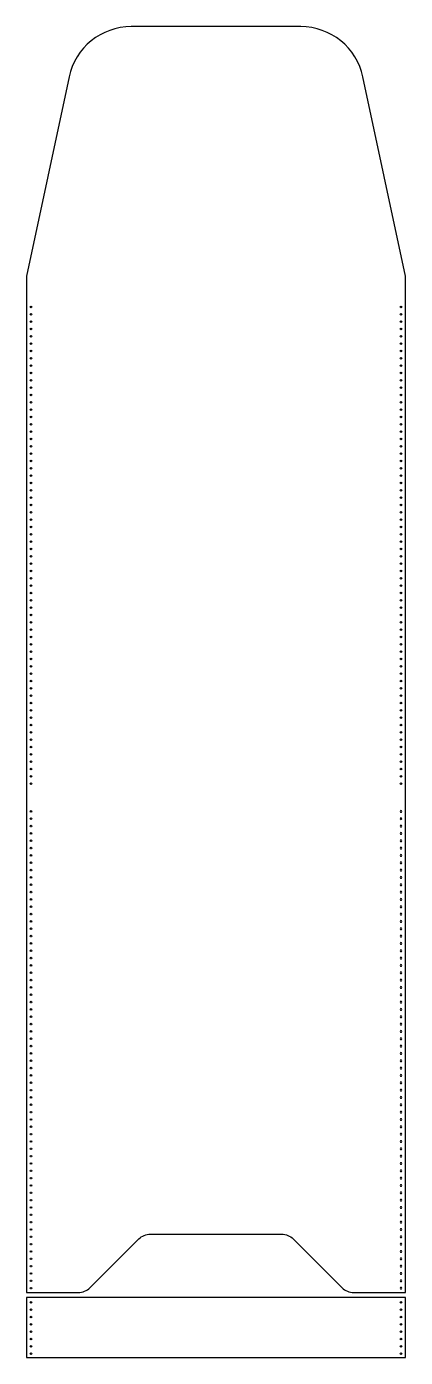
# Model space of a CAD drawing. Header units: millimetres. Extents: x 2613 to 2872, y 1325 to 2236.
import ezdxf

# ---------------------------------------------------------------- set-up
doc = ezdxf.new("R2010")
doc.units = ezdxf.units.MM

# ---------------------------------------------------------------- blocks, each defined once
blk = doc.blocks.new('*U18')
blk.add_circle((0, 0), 0.55)
blk = doc.blocks.new('*U19')
at = {"color": 0, "linetype": 'ByBlock', "lineweight": -2, "transparency": 16777216}
for p in [(243.25, 301.46), (248.27, 301.46), (253.3, 301.46), (258.32, 301.46), (263.34, 301.46), (268.37, 301.46), (273.39, 301.46), (278.41, 301.46), (283.43, 301.46), (288.46, 301.46), (293.48, 301.46), (298.5, 301.46), (303.53, 301.46), (308.55, 301.46), (313.57, 301.46), (318.6, 301.46), (323.62, 301.46), (328.64, 301.46), (333.67, 301.46), (338.69, 301.46), (343.71, 301.46), (348.73, 301.46), (353.76, 301.46), (358.78, 301.46), (363.8, 301.46), (368.83, 301.46), (373.85, 301.46), (378.87, 301.46), (383.9, 301.46), (388.92, 301.46), (393.94, 301.46), (398.97, 301.46), (403.99, 301.46), (409.01, 301.46), (414.03, 301.46), (419.06, 301.46), (424.08, 301.46), (429.1, 301.46), (434.13, 301.46), (439.15, 301.46), (444.17, 301.46), (449.2, 301.46), (454.22, 301.46), (459.24, 301.46), (464.27, 301.46), (469.29, 301.46), (474.31, 301.46), (479.33, 301.46), (484.36, 301.46), (489.38, 301.46), (494.4, 301.46), (499.43, 301.46), (504.45, 301.46), (509.47, 301.46), (514.5, 301.46), (519.52, 301.46), (524.54, 301.46), (529.57, 301.46), (534.59, 301.46), (539.61, 301.46), (544.63, 301.46), (549.66, 301.46), (554.68, 301.46), (559.7, 301.46), (564.73, 301.46), (569.75, 301.46)]:
    blk.add_blockref('*U18', p, dxfattribs=at)
blk = doc.blocks.new('*U14')
blk.add_circle((0, 0), 0.55)
blk = doc.blocks.new('*U15')
at = {"color": 0, "linetype": 'ByBlock', "lineweight": -2, "transparency": 16777216}
for p in [(243.25, 301.46), (248.27, 301.46), (253.3, 301.46), (258.32, 301.46), (263.34, 301.46), (268.37, 301.46), (273.39, 301.46), (278.41, 301.46), (283.43, 301.46), (288.46, 301.46), (293.48, 301.46), (298.5, 301.46), (303.53, 301.46), (308.55, 301.46), (313.57, 301.46), (318.6, 301.46), (323.62, 301.46), (328.64, 301.46), (333.67, 301.46), (338.69, 301.46), (343.71, 301.46), (348.73, 301.46), (353.76, 301.46), (358.78, 301.46), (363.8, 301.46), (368.83, 301.46), (373.85, 301.46), (378.87, 301.46), (383.9, 301.46), (388.92, 301.46), (393.94, 301.46), (398.97, 301.46), (403.99, 301.46), (409.01, 301.46), (414.03, 301.46), (419.06, 301.46), (424.08, 301.46), (429.1, 301.46), (434.13, 301.46), (439.15, 301.46), (444.17, 301.46), (449.2, 301.46), (454.22, 301.46), (459.24, 301.46), (464.27, 301.46), (469.29, 301.46), (474.31, 301.46), (479.33, 301.46), (484.36, 301.46), (489.38, 301.46), (494.4, 301.46), (499.43, 301.46), (504.45, 301.46), (509.47, 301.46), (514.5, 301.46), (519.52, 301.46), (524.54, 301.46), (529.57, 301.46), (534.59, 301.46), (539.61, 301.46), (544.63, 301.46), (549.66, 301.46), (554.68, 301.46), (559.7, 301.46), (564.73, 301.46), (569.75, 301.46)]:
    blk.add_blockref('*U14', p, dxfattribs=at)
blk = doc.blocks.new('*U16')
blk.add_circle((0, 0), 0.55)
blk = doc.blocks.new('*U17')
at = {"color": 0, "linetype": 'ByBlock', "lineweight": -2, "transparency": 16777216}
for p in [(243.25, 301.46), (248.27, 301.46), (253.3, 301.46), (258.32, 301.46), (263.34, 301.46), (268.37, 301.46), (273.39, 301.46), (278.41, 301.46), (283.43, 301.46), (288.46, 301.46), (293.48, 301.46), (298.5, 301.46), (303.53, 301.46), (308.55, 301.46), (313.57, 301.46), (318.6, 301.46), (323.62, 301.46), (328.64, 301.46), (333.67, 301.46), (338.69, 301.46), (343.71, 301.46), (348.73, 301.46), (353.76, 301.46), (358.78, 301.46), (363.8, 301.46), (368.83, 301.46), (373.85, 301.46), (378.87, 301.46), (383.9, 301.46), (388.92, 301.46), (393.94, 301.46), (398.97, 301.46), (403.99, 301.46), (409.01, 301.46), (414.03, 301.46), (419.06, 301.46), (424.08, 301.46), (429.1, 301.46), (434.13, 301.46), (439.15, 301.46), (444.17, 301.46), (449.2, 301.46), (454.22, 301.46), (459.24, 301.46), (464.27, 301.46), (469.29, 301.46), (474.31, 301.46), (479.33, 301.46), (484.36, 301.46), (489.38, 301.46), (494.4, 301.46), (499.43, 301.46), (504.45, 301.46), (509.47, 301.46), (514.5, 301.46), (519.52, 301.46), (524.54, 301.46), (529.57, 301.46), (534.59, 301.46), (539.61, 301.46), (544.63, 301.46), (549.66, 301.46), (554.68, 301.46), (559.7, 301.46), (564.73, 301.46), (569.75, 301.46)]:
    blk.add_blockref('*U16', p, dxfattribs=at)

msp = doc.modelspace()

# ---------------------------------------------------------------- linework, layer by layer
msp.add_lwpolyline([(2642.2, 2201.77), (2613.18, 2065.22), (2613.18, 1369.22), (2648.5, 1369.22, 0.198912), (2656.49, 1372.53), (2689.87, 1405.92, -0.198912), (2697.86, 1409.22), (2787.5, 1409.22, -0.198912), (2795.49, 1405.92), (2828.87, 1372.53, 0.198912), (2836.86, 1369.22), (2872.18, 1369.22), (2872.18, 2065.22), (2843.15, 2201.77, 0.354119), (2800.6, 2236.22), (2684.75, 2236.22, 0.354119)], format="xyb", close=True)
msp.add_lwpolyline([(2613.18, 1324.81), (2872.18, 1324.81), (2872.18, 1365.81), (2613.18, 1365.81)], close=True)
for centre in [(2616.18, 2044.22), (2616.18, 2039.2), (2616.18, 2034.18), (2616.18, 2029.16), (2616.18, 2024.13), (2616.18, 2019.11), (2616.18, 2014.09), (2616.18, 2009.06), (2616.18, 2004.04), (2616.18, 1999.02), (2616.18, 1993.99), (2616.18, 1988.97), (2616.18, 1983.95), (2616.18, 1978.92), (2616.18, 1973.9), (2616.18, 1968.88), (2616.18, 1963.86), (2616.18, 1958.83), (2616.18, 1953.81), (2616.18, 1948.79), (2616.18, 1943.76), (2616.18, 1938.74), (2616.18, 1933.72), (2616.18, 1928.69), (2616.18, 1923.67), (2616.18, 1918.65), (2616.18, 1913.62), (2616.18, 1908.6), (2616.18, 1903.58), (2616.18, 1898.56), (2616.18, 1893.53), (2616.18, 1888.51), (2616.18, 1883.49), (2616.18, 1878.46), (2616.18, 1873.44), (2616.18, 1868.42), (2616.18, 1863.39), (2616.18, 1858.37), (2616.18, 1853.35), (2616.18, 1848.32), (2616.18, 1843.3), (2616.18, 1838.28), (2616.18, 1833.26), (2616.18, 1828.23), (2616.18, 1823.21), (2616.18, 1818.19), (2616.18, 1813.16), (2616.18, 1808.14), (2616.18, 1803.12), (2616.18, 1798.09), (2616.18, 1793.07), (2616.18, 1788.05), (2616.18, 1783.02), (2616.18, 1778), (2616.18, 1772.98), (2616.18, 1767.96), (2616.18, 1762.93), (2616.18, 1757.91), (2616.18, 1752.89), (2616.18, 1747.86), (2616.18, 1742.84), (2616.18, 1737.82), (2616.18, 1732.79), (2616.18, 1727.77), (2616.18, 1722.75), (2616.18, 1717.72), (2616.18, 1362.48), (2616.18, 1357.46), (2869.18, 1362.48), (2869.18, 1357.46), (2616.18, 1352.44), (2869.18, 1352.44), (2616.18, 1347.41), (2616.18, 1342.39), (2869.18, 1347.41), (2869.18, 1342.39), (2616.18, 1337.37), (2616.18, 1332.34), (2869.18, 1337.37), (2869.18, 1332.34), (2616.18, 1327.32), (2869.18, 1327.32)]:
    msp.add_circle(centre, 0.55)

# ---------------------------------------------------------------- block references
for name, p, rotation in [('*U19', (2567.71, 2287.48), 270), ('*U17', (2917.64, 1128.97), 89.99999999999999)]:
    msp.add_blockref(name, p, dxfattribs=dict(rotation=rotation))
at = {"xscale": -1, "rotation": 270}
msp.add_blockref('*U15', (2567.71, 1128.97), dxfattribs=at)

doc.saveas('drawing.dxf')
